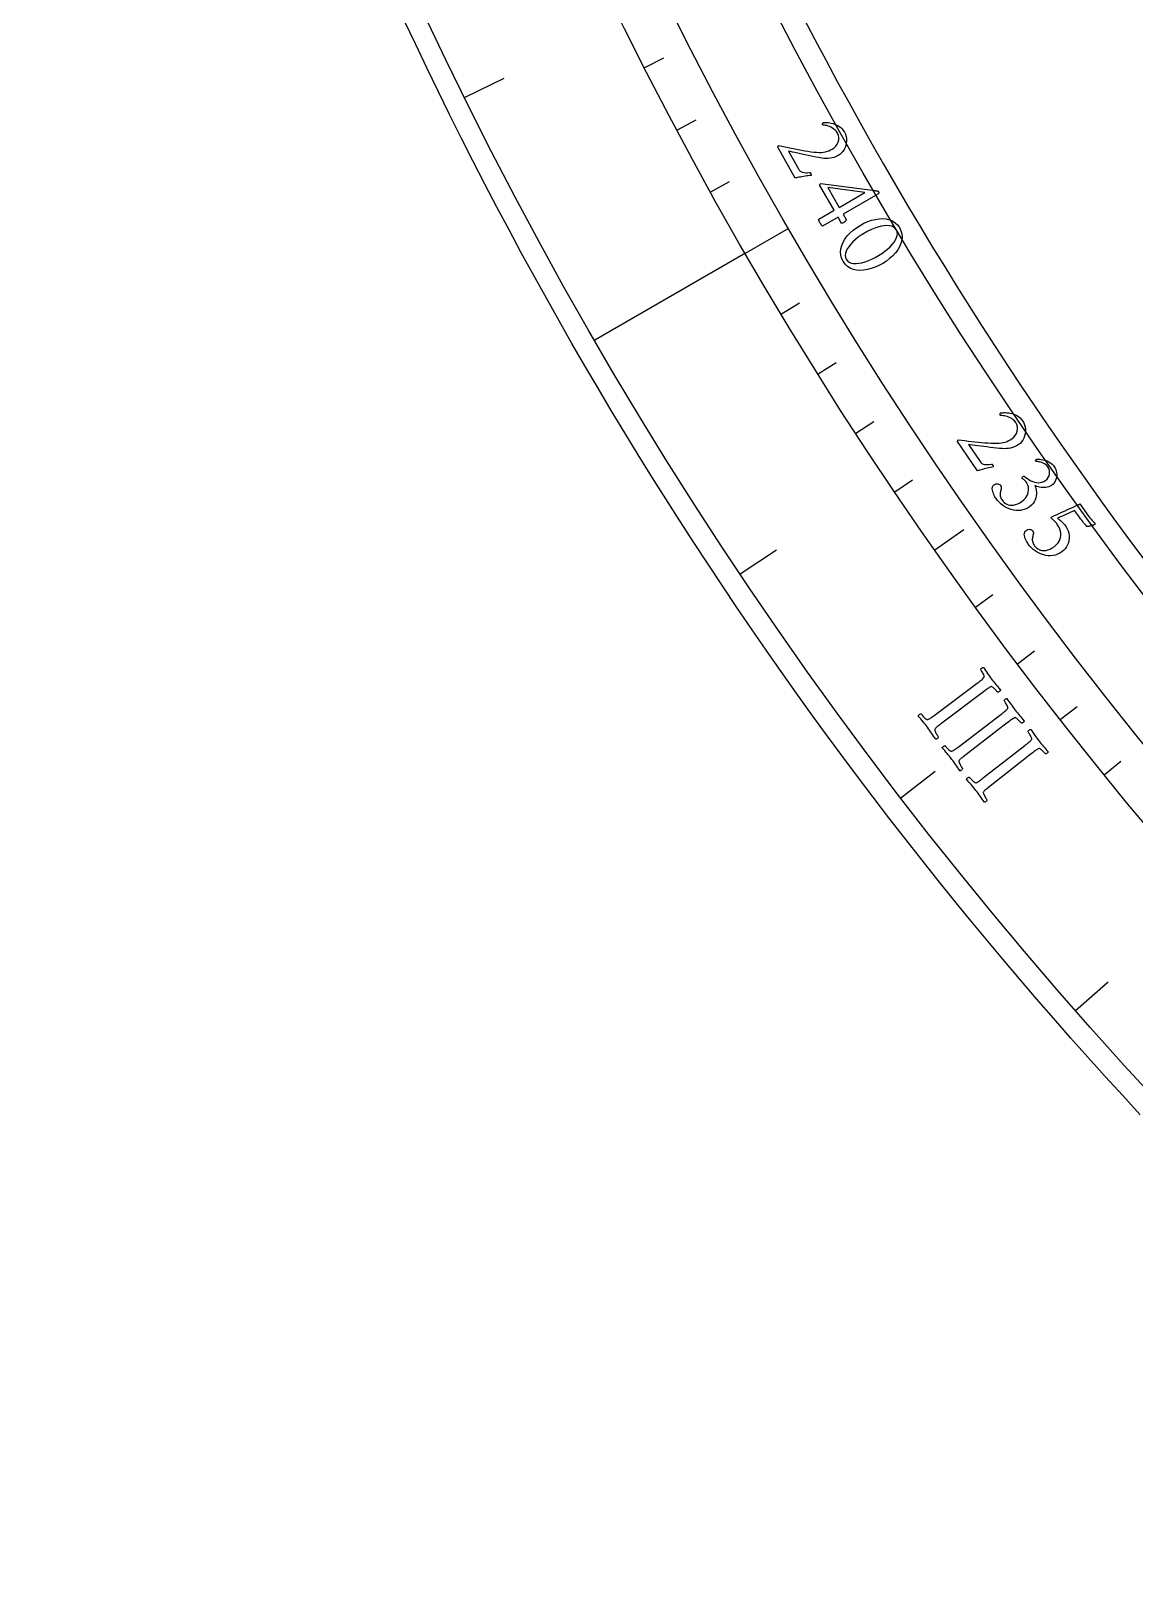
# Model space of a CAD drawing. Header units: millimetres. Extents: x -60 to 60, y -60 to 77.
# Drawn here: x -59.69 to -44.04, y -47.59 to -25.46 of the extents above; entities that cross this region are included whole.
import ezdxf

# ---------------------------------------------------------------- set-up
doc = ezdxf.new("R2010")
doc.units = ezdxf.units.MM
for name, color, linetype in [('CUT_INNER', 6, 'Continuous'), ('CUT_OUTER', 1, 'Continuous'), ('ENGRAVE', 7, 'Continuous'), ('ENGRAVE_FINE', 8, 'Continuous'), ('TEXT', 5, 'Continuous')]:
    doc.layers.add(name, color=color, linetype=linetype)

msp = doc.modelspace()

# ---------------------------------------------------------------- linework, layer by layer
at = {"layer": 'CUT_INNER'}
msp.add_lwpolyline([(-48.7314, -25.2836), (-48.5754, -25.5821), (-48.4175, -25.8797), (-48.2578, -26.1763), (-48.0962, -26.4719), (-47.9329, -26.7665), (-47.7678, -27.0601), (-47.6008, -27.3527), (-47.4321, -27.6443), (-47.2616, -27.9348), (-47.0893, -28.2242), (-46.9152, -28.5126), (-46.7394, -28.8), (-46.5618, -29.0862), (-46.3825, -29.3714), (-46.2014, -29.6554), (-46.0185, -29.9383), (-45.834, -30.2201), (-45.6477, -30.5008), (-45.4597, -30.7803), (-45.27, -31.0587), (-45.0785, -31.3359), (-44.8854, -31.6119), (-44.6906, -31.8867), (-44.4941, -32.1603), (-44.2959, -32.4327), (-44.0961, -32.7039), (-43.8946, -32.9738)], dxfattribs=at)
at = {"layer": 'CUT_OUTER'}
msp.add_lwpolyline([(-43.9593, -40.8361), (-44.209, -40.5656), (-44.4571, -40.2935), (-44.7035, -40.02), (-44.9482, -39.7449), (-45.1912, -39.4684), (-45.4325, -39.1904), (-45.6721, -38.9109), (-45.91, -38.6299), (-46.1462, -38.3475), (-46.3806, -38.0636), (-46.6133, -37.7783), (-46.8442, -37.4916), (-47.0734, -37.2034), (-47.3008, -36.9139), (-47.5264, -36.623), (-47.7502, -36.3307), (-47.9722, -36.037), (-48.1925, -35.742), (-48.4109, -35.4456), (-48.6274, -35.1479), (-48.8422, -34.8488), (-49.0551, -34.5485), (-49.2662, -34.2468), (-49.4754, -33.9439), (-49.6827, -33.6397), (-49.8882, -33.3342), (-50.0918, -33.0275), (-50.2935, -32.7195), (-50.4933, -32.4103), (-50.6912, -32.0999), (-50.8872, -31.7882), (-51.0813, -31.4754), (-51.2735, -31.1614), (-51.4637, -30.8462), (-51.652, -30.5298), (-51.8384, -30.2123), (-52.0228, -29.8937), (-52.2052, -29.5739), (-52.3857, -29.253), (-52.5642, -28.931), (-52.7407, -28.608), (-52.9153, -28.2838), (-53.0878, -27.9586), (-53.2584, -27.6323), (-53.4269, -27.305), (-53.5935, -26.9767), (-53.758, -26.6473), (-53.9205, -26.317), (-54.0809, -25.9856), (-54.2394, -25.6533), (-54.3957, -25.32)], dxfattribs=at)
at = {"layer": 'ENGRAVE'}
for points in [[(-49.5588, -28.6128), (-48.9467, -28.2594)], [(-49.5588, -28.6128), (-51.6965, -29.847)], [(-46.8765, -32.8233), (-46.4629, -32.5337)]]:
    msp.add_lwpolyline(points, dxfattribs=at)
for radius in [59.694, 57.2256, 57.2256, 56.5187, 55.206]:
    msp.add_circle((0, 0), radius, dxfattribs=at)
at = {"layer": 'ENGRAVE_FINE'}
for points in [[(-50.9884, -25.9799), (-50.7185, -25.8423)], [(-53.5379, -26.402), (-52.9845, -26.129)], [(-50.5272, -26.8658), (-50.2597, -26.7236)], [(-50.0506, -27.7435), (-49.7857, -27.5967)], [(-49.0519, -29.4734), (-48.7922, -29.3173)], [(-48.5301, -30.3249), (-48.2732, -30.1644)], [(-47.9934, -31.1673), (-47.7394, -31.0023)], [(-47.4422, -32.0001), (-47.191, -31.8307)], [(-49.6337, -33.1642), (-49.1206, -32.8214)], [(-46.2965, -33.6364), (-46.0514, -33.4583)], [(-45.7024, -34.4392), (-45.4605, -34.2569)], [(-45.0944, -35.2316), (-44.8557, -35.0451)], [(-44.4726, -36.0132), (-44.2372, -35.8226)], [(-47.3584, -36.3394), (-46.8689, -35.9637)], [(-44.8803, -39.359), (-44.4164, -38.9521)]]:
    msp.add_lwpolyline(points, dxfattribs=at)
at = {"layer": 'TEXT'}
for points in [[(-48.6292, -27.5096), (-48.6489, -27.5121), (-48.6697, -27.515), (-48.6917, -27.5184), (-48.7148, -27.5222), (-48.738, -27.5261), (-48.7604, -27.53), (-48.7818, -27.5338), (-48.8023, -27.5375), (-48.8207, -27.5408), (-48.8358, -27.5436), (-48.8476, -27.5458), (-48.8562, -27.5474), (-49.1012, -27.1082), (-49.1008, -27.1054), (-49.1001, -27.1022), (-49.0989, -27.0988), (-49.0975, -27.0951), (-49.0958, -27.0915), (-49.094, -27.0887), (-49.0922, -27.0866), (-49.0903, -27.0851), (-49.0453, -27.0953), (-48.9995, -27.1055), (-48.9529, -27.1155), (-48.9055, -27.1255), (-48.8579, -27.1352), (-48.8108, -27.1442), (-48.7643, -27.1526), (-48.7183, -27.1605), (-48.6737, -27.1675), (-48.6314, -27.1734), (-48.5914, -27.1782), (-48.5537, -27.1819), (-48.5163, -27.1841), (-48.4826, -27.1838), (-48.4527, -27.181), (-48.4265, -27.1757), (-48.4022, -27.1684), (-48.3783, -27.1594), (-48.3546, -27.1488), (-48.3313, -27.1366), (-48.3016, -27.1168), (-48.2774, -27.0935), (-48.2584, -27.0668), (-48.2447, -27.0367), (-48.2372, -27.0051), (-48.2366, -26.9739), (-48.2429, -26.9432), (-48.2562, -26.9129), (-48.2711, -26.8895), (-48.2878, -26.8692), (-48.3063, -26.8521), (-48.3267, -26.838), (-48.3478, -26.8266), (-48.3684, -26.8171), (-48.3885, -26.8097), (-48.4081, -26.8043), (-48.4261, -26.8004), (-48.4414, -26.7976), (-48.454, -26.7958), (-48.464, -26.795), (-48.4656, -26.7908), (-48.4662, -26.7859), (-48.4658, -26.7804), (-48.4644, -26.7742), (-48.4625, -26.7684), (-48.4606, -26.764), (-48.4587, -26.7608), (-48.4567, -26.7591), (-48.4484, -26.7581), (-48.437, -26.7576), (-48.4228, -26.7578), (-48.4055, -26.7584), (-48.3862, -26.7602), (-48.3656, -26.7634), (-48.3437, -26.7681), (-48.3206, -26.7743), (-48.2971, -26.7822), (-48.274, -26.7918), (-48.2515, -26.8033), (-48.2293, -26.8166), (-48.2085, -26.8322), (-48.1896, -26.8504), (-48.1727, -26.8713), (-48.1578, -26.8949), (-48.1433, -26.9253), (-48.1333, -26.9564), (-48.1279, -26.9884), (-48.127, -27.0211), (-48.1302, -27.0535), (-48.1369, -27.0846), (-48.1473, -27.1144), (-48.1612, -27.1429), (-48.1784, -27.1692), (-48.1984, -27.1923), (-48.2212, -27.2123), (-48.2469, -27.2291), (-48.2742, -27.243), (-48.3022, -27.254), (-48.3306, -27.2621), (-48.3596, -27.2674), (-48.389, -27.2701), (-48.4186, -27.2706), (-48.4483, -27.2688), (-48.4783, -27.2649), (-48.5185, -27.2579), (-48.5602, -27.2501), (-48.6035, -27.2417), (-48.6484, -27.2324), (-48.6934, -27.2229), (-48.737, -27.2135), (-48.7793, -27.2043), (-48.8202, -27.1952), (-48.8583, -27.1866), (-48.8925, -27.179), (-48.9226, -27.1723), (-48.9488, -27.1665), (-48.8083, -27.4181), (-48.7967, -27.4352), (-48.7831, -27.4489), (-48.7675, -27.4592), (-48.7498, -27.4661), (-48.7297, -27.4703), (-48.7067, -27.4722), (-48.6807, -27.472), (-48.6518, -27.4696), (-48.6474, -27.4695), (-48.6433, -27.4712), (-48.6395, -27.4745), (-48.6361, -27.4794), (-48.635, -27.4818), (-48.6338, -27.4849), (-48.6326, -27.489), (-48.6314, -27.4938), (-48.6303, -27.4987), (-48.6296, -27.503), (-48.6292, -27.5066), (-48.6292, -27.5096)], [(-47.6711, -27.7425), (-47.6688, -27.7475), (-47.6679, -27.7524), (-47.6684, -27.757), (-47.6703, -27.7616), (-47.673, -27.7657), (-47.676, -27.7694), (-47.6794, -27.7724), (-47.683, -27.7749), (-48.1756, -28.0619), (-48.1324, -28.1359), (-48.1315, -28.1396), (-48.1327, -28.1443), (-48.1358, -28.1499), (-48.141, -28.1564), (-48.1477, -28.1633), (-48.1554, -28.17), (-48.1641, -28.1763), (-48.1738, -28.1825), (-48.1805, -28.186), (-48.1865, -28.1886), (-48.1918, -28.1901), (-48.1965, -28.1906), (-48.2473, -28.1036), (-48.4661, -28.231), (-48.4666, -28.2306), (-48.4681, -28.2294), (-48.4706, -28.2274), (-48.4741, -28.2245), (-48.479, -28.2194), (-48.4856, -28.2103), (-48.4939, -28.1975), (-48.5039, -28.1807), (-48.5147, -28.1606), (-48.5209, -28.1455), (-48.5226, -28.1351), (-48.5198, -28.1297), (-48.3046, -28.005), (-48.5076, -27.6518), (-48.5072, -27.6476), (-48.5062, -27.6435), (-48.5045, -27.6396), (-48.5022, -27.6359), (-48.4996, -27.6326), (-48.497, -27.6298), (-48.4944, -27.6275), (-48.4918, -27.6258), (-47.7244, -27.7245), (-47.7183, -27.7255), (-47.7112, -27.7269), (-47.7032, -27.7286), (-47.6943, -27.7306), (-47.6858, -27.733), (-47.6791, -27.7358), (-47.6742, -27.739), (-47.6711, -27.7425)], [(-47.8665, -27.751), (-48.3945, -27.6827), (-48.2328, -27.9634)], [(-47.3763, -28.2516), (-47.3549, -28.2953), (-47.3422, -28.3397), (-47.3384, -28.3849), (-47.3433, -28.4307), (-47.356, -28.4765), (-47.3754, -28.5214), (-47.4014, -28.5655), (-47.4341, -28.6086), (-47.4724, -28.6501), (-47.5151, -28.6891), (-47.5622, -28.7254), (-47.6139, -28.7593), (-47.6679, -28.7892), (-47.7221, -28.8138), (-47.7766, -28.8332), (-47.8314, -28.8474), (-47.8851, -28.8557), (-47.9366, -28.8577), (-47.9858, -28.8535), (-48.0327, -28.843), (-48.076, -28.8255), (-48.1144, -28.8007), (-48.1478, -28.7684), (-48.1762, -28.7286), (-48.197, -28.6858), (-48.2092, -28.6418), (-48.2126, -28.5965), (-48.2075, -28.55), (-48.1946, -28.5034), (-48.1751, -28.4577), (-48.149, -28.4131), (-48.1164, -28.3694), (-48.0781, -28.3277), (-48.0352, -28.2888), (-47.9878, -28.2527), (-47.9358, -28.2193), (-47.8815, -28.19), (-47.827, -28.166), (-47.7723, -28.1471), (-47.7175, -28.1334), (-47.6638, -28.1255), (-47.6125, -28.1239), (-47.5636, -28.1285), (-47.5171, -28.1394), (-47.4743, -28.1569), (-47.4366, -28.1815), (-47.4039, -28.213), (-47.3763, -28.2516)], [(-47.4183, -28.2852), (-47.4362, -28.2621), (-47.4588, -28.2444), (-47.4864, -28.2319), (-47.5189, -28.2248), (-47.5552, -28.2227), (-47.5943, -28.225), (-47.6362, -28.2319), (-47.681, -28.2433), (-47.7274, -28.2589), (-47.7747, -28.2783), (-47.8226, -28.3015), (-47.8713, -28.3286), (-47.918, -28.358), (-47.9612, -28.3887), (-48.0009, -28.4208), (-48.037, -28.4542), (-48.0688, -28.4881), (-48.0955, -28.5214), (-48.117, -28.5542), (-48.1334, -28.5864), (-48.1437, -28.6172), (-48.1471, -28.6458), (-48.1437, -28.6721), (-48.1335, -28.6962), (-48.1143, -28.7213), (-48.0904, -28.7402), (-48.0617, -28.753), (-48.0283, -28.7597), (-47.9911, -28.761), (-47.9511, -28.7574), (-47.9084, -28.749), (-47.863, -28.7359), (-47.8161, -28.7186), (-47.7687, -28.698), (-47.7211, -28.6741), (-47.673, -28.6467), (-47.6261, -28.6169), (-47.5831, -28.5861), (-47.5441, -28.5543), (-47.509, -28.5216), (-47.4783, -28.4886), (-47.4528, -28.4562), (-47.4324, -28.4243), (-47.417, -28.3928), (-47.4074, -28.3627), (-47.4045, -28.3348), (-47.4081, -28.3089), (-47.4183, -28.2852)], [(-46.0466, -31.6432), (-46.066, -31.6474), (-46.0864, -31.6522), (-46.108, -31.6575), (-46.1307, -31.6632), (-46.1535, -31.6692), (-46.1754, -31.675), (-46.1964, -31.6806), (-46.2165, -31.6861), (-46.2346, -31.691), (-46.2494, -31.6951), (-46.261, -31.6983), (-46.2693, -31.7006), (-46.5517, -31.2845), (-46.5516, -31.2816), (-46.5511, -31.2785), (-46.5503, -31.2749), (-46.5491, -31.2711), (-46.5478, -31.2674), (-46.5463, -31.2644), (-46.5446, -31.2622), (-46.5428, -31.2606), (-46.4971, -31.2668), (-46.4507, -31.2729), (-46.4033, -31.2789), (-46.3552, -31.2847), (-46.307, -31.2902), (-46.2593, -31.2951), (-46.2122, -31.2994), (-46.1657, -31.3032), (-46.1207, -31.3063), (-46.0781, -31.3085), (-46.0378, -31.3098), (-45.9999, -31.3102), (-45.9624, -31.3091), (-45.9289, -31.3059), (-45.8993, -31.3005), (-45.8737, -31.2929), (-45.8502, -31.2835), (-45.8271, -31.2725), (-45.8045, -31.2599), (-45.7822, -31.2457), (-45.7545, -31.2233), (-45.7323, -31.1981), (-45.7157, -31.1698), (-45.7047, -31.1386), (-45.7, -31.1065), (-45.7021, -31.0754), (-45.7111, -31.0453), (-45.727, -31.0163), (-45.7438, -30.9943), (-45.7622, -30.9756), (-45.7822, -30.9601), (-45.8037, -30.9479), (-45.8257, -30.9383), (-45.847, -30.9307), (-45.8677, -30.925), (-45.8877, -30.9213), (-45.906, -30.9191), (-45.9215, -30.9176), (-45.9342, -30.9168), (-45.9442, -30.9169), (-45.9462, -30.9129), (-45.9473, -30.9081), (-45.9474, -30.9026), (-45.9465, -30.8963), (-45.9451, -30.8903), (-45.9436, -30.8857), (-45.9419, -30.8825), (-45.9401, -30.8805), (-45.9319, -30.8788), (-45.9206, -30.8774), (-45.9064, -30.8763), (-45.8892, -30.8754), (-45.8697, -30.8755), (-45.8489, -30.8769), (-45.8267, -30.8797), (-45.8032, -30.8838), (-45.7791, -30.8896), (-45.7553, -30.8972), (-45.7318, -30.9067), (-45.7086, -30.9181), (-45.6864, -30.9317), (-45.666, -30.9482), (-45.6474, -30.9676), (-45.6305, -30.9898), (-45.6134, -31.0188), (-45.6007, -31.049), (-45.5926, -31.0803), (-45.5888, -31.1128), (-45.5891, -31.1454), (-45.5932, -31.177), (-45.6009, -31.2076), (-45.6123, -31.2371), (-45.6271, -31.2648), (-45.645, -31.2896), (-45.666, -31.3115), (-45.6901, -31.3305), (-45.7162, -31.3467), (-45.743, -31.3601), (-45.7706, -31.3707), (-45.7991, -31.3784), (-45.8281, -31.3837), (-45.8575, -31.3868), (-45.8873, -31.3876), (-45.9175, -31.3863), (-45.9582, -31.3828), (-46.0004, -31.3787), (-46.0443, -31.3741), (-46.0899, -31.3688), (-46.1355, -31.3632), (-46.1798, -31.3577), (-46.2227, -31.3521), (-46.2642, -31.3467), (-46.303, -31.3415), (-46.3376, -31.3368), (-46.3683, -31.3328), (-46.3948, -31.3293), (-46.2329, -31.5677), (-46.2199, -31.5837), (-46.2052, -31.5961), (-46.1887, -31.6051), (-46.1705, -31.6104), (-46.1501, -31.6128), (-46.127, -31.6128), (-46.1011, -31.6103), (-46.0726, -31.6054), (-46.0682, -31.6049), (-46.0639, -31.6062), (-46.0599, -31.6091), (-46.056, -31.6138), (-46.0547, -31.616), (-46.0533, -31.6191), (-46.0517, -31.623), (-46.0501, -31.6277), (-46.0486, -31.6325), (-46.0475, -31.6367), (-46.0468, -31.6403), (-46.0466, -31.6432)], [(-45.176, -31.6486), (-45.1663, -31.6648), (-45.1583, -31.6832), (-45.152, -31.7039), (-45.1473, -31.7269), (-45.1449, -31.7511), (-45.1455, -31.7755), (-45.149, -31.8), (-45.1554, -31.8248), (-45.1653, -31.8486), (-45.1793, -31.8705), (-45.1973, -31.8905), (-45.2195, -31.9086), (-45.2387, -31.9204), (-45.2587, -31.9293), (-45.2797, -31.9354), (-45.3016, -31.9386), (-45.3237, -31.9396), (-45.3453, -31.9388), (-45.3666, -31.9365), (-45.3874, -31.9325), (-45.4072, -31.9275), (-45.4252, -31.9224), (-45.4416, -31.9171), (-45.4563, -31.9116), (-45.4478, -31.9313), (-45.4412, -31.9532), (-45.4363, -31.9773), (-45.4333, -32.0035), (-45.4328, -32.031), (-45.4355, -32.0585), (-45.4414, -32.0862), (-45.4505, -32.1141), (-45.4635, -32.141), (-45.481, -32.1661), (-45.5031, -32.1894), (-45.5298, -32.2109), (-45.5605, -32.2301), (-45.592, -32.2451), (-45.6244, -32.2558), (-45.6576, -32.2622), (-45.6912, -32.2648), (-45.7244, -32.2639), (-45.7573, -32.2597), (-45.7899, -32.252), (-45.8218, -32.2412), (-45.8525, -32.2276), (-45.8821, -32.2114), (-45.9105, -32.1923), (-45.9374, -32.1709), (-45.9622, -32.1476), (-45.9849, -32.1224), (-46.0055, -32.0953), (-46.0137, -32.0827), (-46.022, -32.068), (-46.0305, -32.0514), (-46.0392, -32.0327), (-46.0472, -32.013), (-46.0536, -31.9935), (-46.0584, -31.9741), (-46.0616, -31.955), (-46.0611, -31.9505), (-46.0598, -31.9446), (-46.0577, -31.9373), (-46.0548, -31.9285), (-46.051, -31.9195), (-46.0462, -31.9117), (-46.0404, -31.9049), (-46.0336, -31.8993), (-46.0207, -31.8918), (-46.0078, -31.8871), (-45.9948, -31.8851), (-45.9816, -31.8859), (-45.9692, -31.889), (-45.9584, -31.894), (-45.9493, -31.9009), (-45.9417, -31.9097), (-45.9348, -31.922), (-45.9313, -31.9347), (-45.9309, -31.9478), (-45.9338, -31.9611), (-45.9381, -31.9746), (-45.9418, -31.9877), (-45.9448, -32.0005), (-45.9473, -32.0131), (-45.9489, -32.0275), (-45.9487, -32.0419), (-45.9465, -32.0562), (-45.9425, -32.0704), (-45.9372, -32.0843), (-45.931, -32.0975), (-45.9241, -32.1101), (-45.9164, -32.122), (-45.9042, -32.1371), (-45.8897, -32.1507), (-45.873, -32.1629), (-45.8541, -32.1736), (-45.833, -32.1819), (-45.8099, -32.1868), (-45.7849, -32.1885), (-45.7579, -32.1868), (-45.7292, -32.1809), (-45.699, -32.1698), (-45.6673, -32.1536), (-45.6342, -32.1323), (-45.6116, -32.1144), (-45.5925, -32.0948), (-45.5766, -32.0735), (-45.5641, -32.0505), (-45.5548, -32.0265), (-45.5485, -32.0023), (-45.5452, -31.9778), (-45.5449, -31.953), (-45.5476, -31.9288), (-45.5534, -31.906), (-45.5623, -31.8846), (-45.5742, -31.8646), (-45.5814, -31.8552), (-45.5894, -31.8462), (-45.5982, -31.8376), (-45.6078, -31.8295), (-45.6171, -31.8221), (-45.6253, -31.8154), (-45.6322, -31.8096), (-45.6378, -31.8046), (-45.6349, -31.7979), (-45.631, -31.7917), (-45.6259, -31.7862), (-45.6198, -31.7813), (-45.6157, -31.7787), (-45.6121, -31.7768), (-45.6088, -31.7756), (-45.6059, -31.7752), (-45.5836, -31.7942), (-45.5602, -31.8116), (-45.5359, -31.8275), (-45.5107, -31.8418), (-45.4849, -31.8537), (-45.459, -31.8624), (-45.4329, -31.868), (-45.4066, -31.8704), (-45.3803, -31.8689), (-45.3543, -31.8627), (-45.3285, -31.8518), (-45.303, -31.8363), (-45.2818, -31.8183), (-45.2654, -31.7977), (-45.2538, -31.7745), (-45.247, -31.7485), (-45.2454, -31.7215), (-45.2492, -31.695), (-45.2586, -31.6691), (-45.2735, -31.6436), (-45.2872, -31.6263), (-45.3022, -31.6118), (-45.3186, -31.6), (-45.3364, -31.591), (-45.3544, -31.584), (-45.3716, -31.5786), (-45.3879, -31.5748), (-45.4034, -31.5724), (-45.4172, -31.5709), (-45.4283, -31.5694), (-45.4368, -31.568), (-45.4426, -31.5666), (-45.4438, -31.5638), (-45.4438, -31.5603), (-45.4429, -31.556), (-45.4408, -31.551), (-45.438, -31.546), (-45.4348, -31.5415), (-45.4312, -31.5377), (-45.4271, -31.5344), (-45.4065, -31.5345), (-45.3853, -31.5359), (-45.3634, -31.5388), (-45.3408, -31.5432), (-45.3181, -31.5491), (-45.2956, -31.557), (-45.2734, -31.5666), (-45.2514, -31.5782), (-45.2304, -31.5919), (-45.2108, -31.6083), (-45.1927, -31.6272), (-45.176, -31.6486)], [(-45.0219, -32.4812), (-44.9998, -32.5159), (-44.9835, -32.5508), (-44.9729, -32.586), (-44.968, -32.6213), (-44.9681, -32.6561), (-44.9722, -32.6897), (-44.9802, -32.7219), (-44.9923, -32.7529), (-45.0078, -32.7817), (-45.026, -32.8076), (-45.047, -32.8304), (-45.0707, -32.8502), (-45.1011, -32.8699), (-45.1324, -32.8853), (-45.1646, -32.8965), (-45.1978, -32.9034), (-45.2313, -32.9064), (-45.2645, -32.906), (-45.2974, -32.9022), (-45.3302, -32.895), (-45.3622, -32.8847), (-45.3931, -32.8716), (-45.4229, -32.8557), (-45.4516, -32.837), (-45.4788, -32.816), (-45.5039, -32.7931), (-45.5269, -32.7682), (-45.5479, -32.7414), (-45.5563, -32.7289), (-45.5648, -32.7144), (-45.5736, -32.6978), (-45.5825, -32.6792), (-45.5908, -32.6597), (-45.5975, -32.6403), (-45.6026, -32.621), (-45.6061, -32.6018), (-45.6056, -32.5974), (-45.6044, -32.5915), (-45.6024, -32.5841), (-45.5996, -32.5753), (-45.5959, -32.5663), (-45.5912, -32.5583), (-45.5855, -32.5515), (-45.5788, -32.5458), (-45.5661, -32.5381), (-45.5532, -32.5332), (-45.5402, -32.5311), (-45.527, -32.5316), (-45.5146, -32.5346), (-45.5037, -32.5394), (-45.4945, -32.5462), (-45.4868, -32.5549), (-45.4798, -32.5671), (-45.476, -32.5798), (-45.4755, -32.5928), (-45.4782, -32.6062), (-45.4823, -32.6197), (-45.4857, -32.6329), (-45.4886, -32.6458), (-45.4909, -32.6583), (-45.4923, -32.6728), (-45.4919, -32.6871), (-45.4895, -32.7014), (-45.4853, -32.7156), (-45.4798, -32.7294), (-45.4735, -32.7425), (-45.4664, -32.755), (-45.4585, -32.7668), (-45.4461, -32.7817), (-45.4314, -32.7952), (-45.4145, -32.8071), (-45.3954, -32.8175), (-45.3742, -32.8255), (-45.3511, -32.8301), (-45.3261, -32.8314), (-45.2991, -32.8294), (-45.2705, -32.8231), (-45.2404, -32.8116), (-45.209, -32.795), (-45.1761, -32.7732), (-45.1582, -32.7584), (-45.1416, -32.741), (-45.1263, -32.7211), (-45.1123, -32.6986), (-45.1007, -32.6739), (-45.0926, -32.6475), (-45.0879, -32.6195), (-45.0868, -32.5898), (-45.0904, -32.5589), (-45.1, -32.527), (-45.1155, -32.4943), (-45.1371, -32.4606), (-45.1449, -32.4504), (-45.1546, -32.4391), (-45.1661, -32.4266), (-45.1795, -32.413), (-45.1931, -32.3999), (-45.2054, -32.3893), (-45.2162, -32.3811), (-45.2257, -32.3752), (-45.2266, -32.3732), (-45.2268, -32.3708), (-45.2262, -32.368), (-45.225, -32.3648), (-45.2232, -32.3615), (-45.221, -32.3585), (-45.2185, -32.3559), (-45.2157, -32.3536), (-45.1778, -32.3365), (-45.14, -32.3194), (-45.1022, -32.3022), (-45.0644, -32.2851), (-45.0272, -32.2683), (-44.9914, -32.252), (-44.9568, -32.2363), (-44.9235, -32.2212), (-44.8924, -32.2069), (-44.8645, -32.1939), (-44.8396, -32.1821), (-44.8179, -32.1715), (-44.6946, -32.3425), (-44.6859, -32.3543), (-44.6767, -32.3661), (-44.6671, -32.3778), (-44.657, -32.3894), (-44.6472, -32.4004), (-44.638, -32.4103), (-44.6294, -32.4192), (-44.6216, -32.4269), (-44.615, -32.4332), (-44.6103, -32.4377), (-44.6075, -32.4404), (-44.6065, -32.4413), (-44.6062, -32.4454), (-44.6058, -32.4492), (-44.6055, -32.4526), (-44.6052, -32.4557), (-44.6052, -32.4585), (-44.6059, -32.461), (-44.6073, -32.4632), (-44.6094, -32.4651), (-44.6121, -32.4666), (-44.6166, -32.4687), (-44.6228, -32.4713), (-44.6309, -32.4744), (-44.6403, -32.4777), (-44.6503, -32.4808), (-44.661, -32.4838), (-44.6725, -32.4865), (-44.6841, -32.4888), (-44.6954, -32.4903), (-44.7063, -32.4909), (-44.717, -32.4908), (-44.7272, -32.4792), (-44.7383, -32.4664), (-44.7503, -32.4525), (-44.7631, -32.4373), (-44.7767, -32.4207), (-44.7911, -32.4024), (-44.8063, -32.3823), (-44.8222, -32.3606), (-44.8925, -32.263), (-44.9229, -32.2768), (-44.9535, -32.2908), (-44.9842, -32.305), (-45.0151, -32.3195), (-45.0458, -32.3338), (-45.0759, -32.3475), (-45.1054, -32.3606), (-45.1342, -32.3732), (-45.1203, -32.3828), (-45.1055, -32.3945), (-45.0897, -32.4084), (-45.0729, -32.4244), (-45.0567, -32.4407), (-45.0428, -32.4556), (-45.0312, -32.4691), (-45.0219, -32.4812)], [(-46.0693, -34.6568), (-46.054, -34.6768), (-46.0386, -34.6964), (-46.0232, -34.7156), (-46.0076, -34.7342), (-45.9919, -34.7529), (-45.976, -34.7721), (-45.9598, -34.7917), (-45.9433, -34.8119), (-45.9449, -34.8168), (-45.9481, -34.8218), (-45.9529, -34.8268), (-45.9594, -34.8318), (-45.9664, -34.8362), (-45.9727, -34.8394), (-45.9782, -34.8413), (-45.983, -34.8419), (-45.9869, -34.837), (-45.9925, -34.8305), (-45.9996, -34.8224), (-46.0084, -34.8128), (-46.0179, -34.8027), (-46.0274, -34.7931), (-46.037, -34.7841), (-46.0465, -34.7756), (-46.0555, -34.7687), (-46.0634, -34.7643), (-46.0703, -34.7623), (-46.0762, -34.7629), (-46.0852, -34.7668), (-46.095, -34.7719), (-46.1055, -34.7782), (-46.1167, -34.7858), (-46.1286, -34.7943), (-46.1409, -34.8032), (-46.1537, -34.8126), (-46.1669, -34.8225), (-46.169, -34.8242), (-46.1712, -34.8258), (-46.1733, -34.8274), (-46.1754, -34.829), (-46.1775, -34.8306), (-46.1797, -34.8322), (-46.1818, -34.8338), (-46.1839, -34.8354), (-46.7754, -35.2816), (-46.7776, -35.2832), (-46.7797, -35.2848), (-46.7818, -35.2864), (-46.784, -35.288), (-46.7861, -35.2896), (-46.7882, -35.2912), (-46.7903, -35.2928), (-46.7925, -35.2944), (-46.8056, -35.3044), (-46.818, -35.314), (-46.8298, -35.3232), (-46.8409, -35.332), (-46.8509, -35.3405), (-46.8597, -35.3487), (-46.8671, -35.3567), (-46.8733, -35.3643), (-46.8749, -35.3694), (-46.8746, -35.3765), (-46.8726, -35.3856), (-46.8688, -35.3967), (-46.8638, -35.4088), (-46.858, -35.421), (-46.8515, -35.4331), (-46.8443, -35.4453), (-46.8373, -35.4565), (-46.8314, -35.4658), (-46.8265, -35.473), (-46.8227, -35.4783), (-46.8247, -35.4827), (-46.828, -35.4875), (-46.8327, -35.4927), (-46.8388, -35.4983), (-46.8454, -35.5032), (-46.8515, -35.5065), (-46.8572, -35.5082), (-46.8624, -35.5083), (-46.877, -35.4861), (-46.8914, -35.4644), (-46.9056, -35.4433), (-46.9194, -35.4226), (-46.9334, -35.4022), (-46.9478, -35.3816), (-46.9627, -35.361), (-46.978, -35.3404), (-46.9933, -35.3204), (-47.0089, -35.3004), (-47.0249, -35.2805), (-47.0413, -35.2605), (-47.058, -35.2405), (-47.075, -35.2204), (-47.0921, -35.2002), (-47.1095, -35.1798), (-47.1079, -35.1749), (-47.1047, -35.1699), (-47.0998, -35.1649), (-47.0933, -35.16), (-47.0863, -35.1556), (-47.08, -35.1525), (-47.0744, -35.1507), (-47.0696, -35.1501), (-47.0656, -35.1552), (-47.06, -35.1618), (-47.0528, -35.1701), (-47.044, -35.1799), (-47.0342, -35.1903), (-47.0242, -35.2), (-47.014, -35.2092), (-47.0035, -35.2177), (-46.9937, -35.2246), (-46.9856, -35.229), (-46.979, -35.2309), (-46.9741, -35.2302), (-46.9631, -35.2259), (-46.9512, -35.22), (-46.9386, -35.2126), (-46.9252, -35.2036), (-46.9112, -35.1936), (-46.8968, -35.1831), (-46.8818, -35.1721), (-46.8664, -35.1606), (-46.2738, -34.716), (-46.2584, -34.7044), (-46.2435, -34.693), (-46.2292, -34.6819), (-46.2153, -34.671), (-46.2026, -34.6605), (-46.1917, -34.6503), (-46.1826, -34.6405), (-46.1753, -34.6311), (-46.1727, -34.6262), (-46.1724, -34.6194), (-46.1745, -34.6105), (-46.1788, -34.5998), (-46.1845, -34.588), (-46.1907, -34.5761), (-46.1973, -34.5641), (-46.2044, -34.5521), (-46.2113, -34.5411), (-46.217, -34.532), (-46.2217, -34.5248), (-46.2254, -34.5197), (-46.2234, -34.5152), (-46.2201, -34.5105), (-46.2153, -34.5053), (-46.2091, -34.4999), (-46.2025, -34.495), (-46.1964, -34.4917), (-46.1907, -34.49), (-46.1855, -34.4899), (-46.1706, -34.5114), (-46.1559, -34.5328), (-46.1414, -34.5541), (-46.1272, -34.5753), (-46.1129, -34.5962), (-46.0985, -34.6168), (-46.084, -34.637), (-46.0693, -34.6568)], [(-45.7344, -35.0976), (-45.7189, -35.1175), (-45.7033, -35.137), (-45.6876, -35.156), (-45.6719, -35.1745), (-45.656, -35.193), (-45.6399, -35.212), (-45.6235, -35.2315), (-45.6069, -35.2515), (-45.6084, -35.2565), (-45.6115, -35.2615), (-45.6163, -35.2665), (-45.6228, -35.2716), (-45.6297, -35.2761), (-45.6359, -35.2793), (-45.6414, -35.2812), (-45.6462, -35.282), (-45.6502, -35.277), (-45.6559, -35.2706), (-45.6631, -35.2626), (-45.6719, -35.2531), (-45.6815, -35.243), (-45.6912, -35.2336), (-45.7008, -35.2246), (-45.7104, -35.2163), (-45.7194, -35.2094), (-45.7274, -35.2051), (-45.7343, -35.2032), (-45.7402, -35.2038), (-45.7492, -35.2078), (-45.7589, -35.213), (-45.7693, -35.2194), (-45.7805, -35.2271), (-45.7923, -35.2357), (-45.8045, -35.2447), (-45.8172, -35.2543), (-45.8303, -35.2643), (-45.8325, -35.266), (-45.8346, -35.2676), (-45.8367, -35.2692), (-45.8388, -35.2708), (-45.8409, -35.2725), (-45.843, -35.2741), (-45.8451, -35.2757), (-45.8472, -35.2773), (-46.4344, -35.7292), (-46.4366, -35.7308), (-46.4387, -35.7324), (-46.4408, -35.734), (-46.4429, -35.7357), (-46.445, -35.7373), (-46.4471, -35.7389), (-46.4492, -35.7405), (-46.4513, -35.7422), (-46.4644, -35.7523), (-46.4767, -35.762), (-46.4884, -35.7713), (-46.4994, -35.7802), (-46.5094, -35.7888), (-46.518, -35.7971), (-46.5254, -35.8051), (-46.5315, -35.8128), (-46.533, -35.8179), (-46.5327, -35.825), (-46.5306, -35.8341), (-46.5267, -35.8452), (-46.5216, -35.8573), (-46.5157, -35.8694), (-46.5091, -35.8815), (-46.5018, -35.8936), (-46.4946, -35.9047), (-46.4886, -35.9139), (-46.4837, -35.9211), (-46.4799, -35.9263), (-46.4817, -35.9308), (-46.485, -35.9356), (-46.4897, -35.9409), (-46.4957, -35.9465), (-46.5022, -35.9514), (-46.5083, -35.9548), (-46.514, -35.9566), (-46.5192, -35.9567), (-46.5341, -35.9347), (-46.5487, -35.9131), (-46.563, -35.8921), (-46.5771, -35.8716), (-46.5912, -35.8513), (-46.6058, -35.8309), (-46.6209, -35.8104), (-46.6365, -35.7899), (-46.6519, -35.7701), (-46.6677, -35.7503), (-46.6839, -35.7305), (-46.7005, -35.7107), (-46.7174, -35.6909), (-46.7345, -35.6709), (-46.7519, -35.6509), (-46.7694, -35.6307), (-46.7679, -35.6257), (-46.7648, -35.6207), (-46.7599, -35.6156), (-46.7534, -35.6106), (-46.7465, -35.6062), (-46.7402, -35.6031), (-46.7347, -35.6012), (-46.7299, -35.6005), (-46.7258, -35.6056), (-46.7201, -35.6122), (-46.7128, -35.6204), (-46.7039, -35.6301), (-46.6941, -35.6404), (-46.684, -35.65), (-46.6737, -35.6591), (-46.6631, -35.6675), (-46.6533, -35.6743), (-46.645, -35.6787), (-46.6385, -35.6805), (-46.6336, -35.6797), (-46.6226, -35.6753), (-46.6108, -35.6693), (-46.5983, -35.6618), (-46.585, -35.6526), (-46.5711, -35.6425), (-46.5567, -35.6319), (-46.5419, -35.6207), (-46.5266, -35.6091), (-45.9382, -35.1588), (-45.923, -35.147), (-45.9082, -35.1355), (-45.8939, -35.1243), (-45.8802, -35.1133), (-45.8676, -35.1026), (-45.8568, -35.0923), (-45.8478, -35.0824), (-45.8406, -35.073), (-45.838, -35.0681), (-45.8378, -35.0612), (-45.8399, -35.0524), (-45.8444, -35.0417), (-45.8502, -35.0299), (-45.8565, -35.0181), (-45.8633, -35.0062), (-45.8705, -34.9943), (-45.8774, -34.9833), (-45.8832, -34.9743), (-45.888, -34.9672), (-45.8917, -34.962), (-45.8898, -34.9576), (-45.8865, -34.9528), (-45.8818, -34.9476), (-45.8757, -34.9421), (-45.8691, -34.9371), (-45.863, -34.9338), (-45.8573, -34.932), (-45.8522, -34.9319), (-45.8371, -34.9532), (-45.8221, -34.9745), (-45.8075, -34.9957), (-45.793, -35.0167), (-45.7785, -35.0375), (-45.764, -35.0579), (-45.7492, -35.078), (-45.7344, -35.0976)], [(-45.3952, -35.5352), (-45.3795, -35.555), (-45.3637, -35.5743), (-45.3479, -35.5931), (-45.332, -35.6115), (-45.3159, -35.6299), (-45.2996, -35.6487), (-45.283, -35.6681), (-45.2662, -35.6879), (-45.2676, -35.6929), (-45.2708, -35.6979), (-45.2755, -35.703), (-45.2819, -35.7081), (-45.2888, -35.7127), (-45.295, -35.7159), (-45.3005, -35.718), (-45.3053, -35.7187), (-45.3093, -35.7138), (-45.315, -35.7074), (-45.3223, -35.6995), (-45.3312, -35.6901), (-45.341, -35.6801), (-45.3507, -35.6708), (-45.3604, -35.6619), (-45.37, -35.6537), (-45.3792, -35.6469), (-45.3872, -35.6426), (-45.3941, -35.6408), (-45.4, -35.6415), (-45.4089, -35.6455), (-45.4186, -35.6508), (-45.429, -35.6574), (-45.4401, -35.6652), (-45.4518, -35.6738), (-45.4639, -35.683), (-45.4765, -35.6927), (-45.4895, -35.7029), (-45.4916, -35.7045), (-45.4937, -35.7062), (-45.4958, -35.7078), (-45.4979, -35.7094), (-45.5, -35.7111), (-45.5021, -35.7127), (-45.5042, -35.7144), (-45.5063, -35.716), (-46.0892, -36.1735), (-46.0912, -36.1751), (-46.0933, -36.1768), (-46.0954, -36.1784), (-46.0975, -36.1801), (-46.0996, -36.1817), (-46.1017, -36.1833), (-46.1038, -36.185), (-46.1059, -36.1866), (-46.1189, -36.1969), (-46.1311, -36.2067), (-46.1427, -36.2161), (-46.1536, -36.2252), (-46.1635, -36.2339), (-46.1721, -36.2423), (-46.1794, -36.2503), (-46.1854, -36.2581), (-46.1869, -36.2632), (-46.1865, -36.2703), (-46.1843, -36.2794), (-46.1803, -36.2904), (-46.175, -36.3024), (-46.169, -36.3145), (-46.1623, -36.3265), (-46.1549, -36.3385), (-46.1477, -36.3496), (-46.1415, -36.3587), (-46.1365, -36.3659), (-46.1327, -36.371), (-46.1345, -36.3755), (-46.1377, -36.3804), (-46.1423, -36.3857), (-46.1483, -36.3914), (-46.1548, -36.3964), (-46.1609, -36.3998), (-46.1665, -36.4016), (-46.1717, -36.4018), (-46.1868, -36.3799), (-46.2016, -36.3585), (-46.2161, -36.3377), (-46.2304, -36.3173), (-46.2448, -36.2971), (-46.2596, -36.2768), (-46.2749, -36.2565), (-46.2906, -36.2362), (-46.3062, -36.2165), (-46.3222, -36.1968), (-46.3386, -36.1772), (-46.3554, -36.1576), (-46.3725, -36.1379), (-46.3898, -36.1181), (-46.4073, -36.0982), (-46.4251, -36.0782), (-46.4236, -36.0732), (-46.4205, -36.0681), (-46.4157, -36.0631), (-46.4093, -36.058), (-46.4023, -36.0535), (-46.3961, -36.0503), (-46.3906, -36.0484), (-46.3858, -36.0477), (-46.3817, -36.0527), (-46.3759, -36.0592), (-46.3686, -36.0674), (-46.3596, -36.077), (-46.3496, -36.0872), (-46.3395, -36.0967), (-46.329, -36.1057), (-46.3184, -36.114), (-46.3085, -36.1208), (-46.3002, -36.125), (-46.2937, -36.1267), (-46.2888, -36.126), (-46.2778, -36.1214), (-46.2661, -36.1153), (-46.2536, -36.1077), (-46.2404, -36.0984), (-46.2266, -36.0881), (-46.2123, -36.0773), (-46.1976, -36.0661), (-46.1825, -36.0543), (-45.5984, -35.5983), (-45.5833, -35.5864), (-45.5686, -35.5748), (-45.5545, -35.5634), (-45.5409, -35.5523), (-45.5284, -35.5415), (-45.5177, -35.5311), (-45.5087, -35.5211), (-45.5016, -35.5116), (-45.4991, -35.5067), (-45.499, -35.4998), (-45.5012, -35.491), (-45.5057, -35.4803), (-45.5117, -35.4686), (-45.5181, -35.4569), (-45.5249, -35.4451), (-45.5323, -35.4332), (-45.5393, -35.4223), (-45.5452, -35.4133), (-45.5501, -35.4063), (-45.5538, -35.4011), (-45.552, -35.3967), (-45.5487, -35.3919), (-45.544, -35.3866), (-45.538, -35.381), (-45.5314, -35.376), (-45.5254, -35.3726), (-45.5197, -35.3708), (-45.5146, -35.3706), (-45.4992, -35.3919), (-45.4841, -35.413), (-45.4692, -35.434), (-45.4546, -35.4549), (-45.4399, -35.4756), (-45.4251, -35.4958), (-45.4102, -35.5157), (-45.3952, -35.5352)]]:
    msp.add_lwpolyline(points, close=True, dxfattribs=at)

doc.saveas('drawing.dxf')
